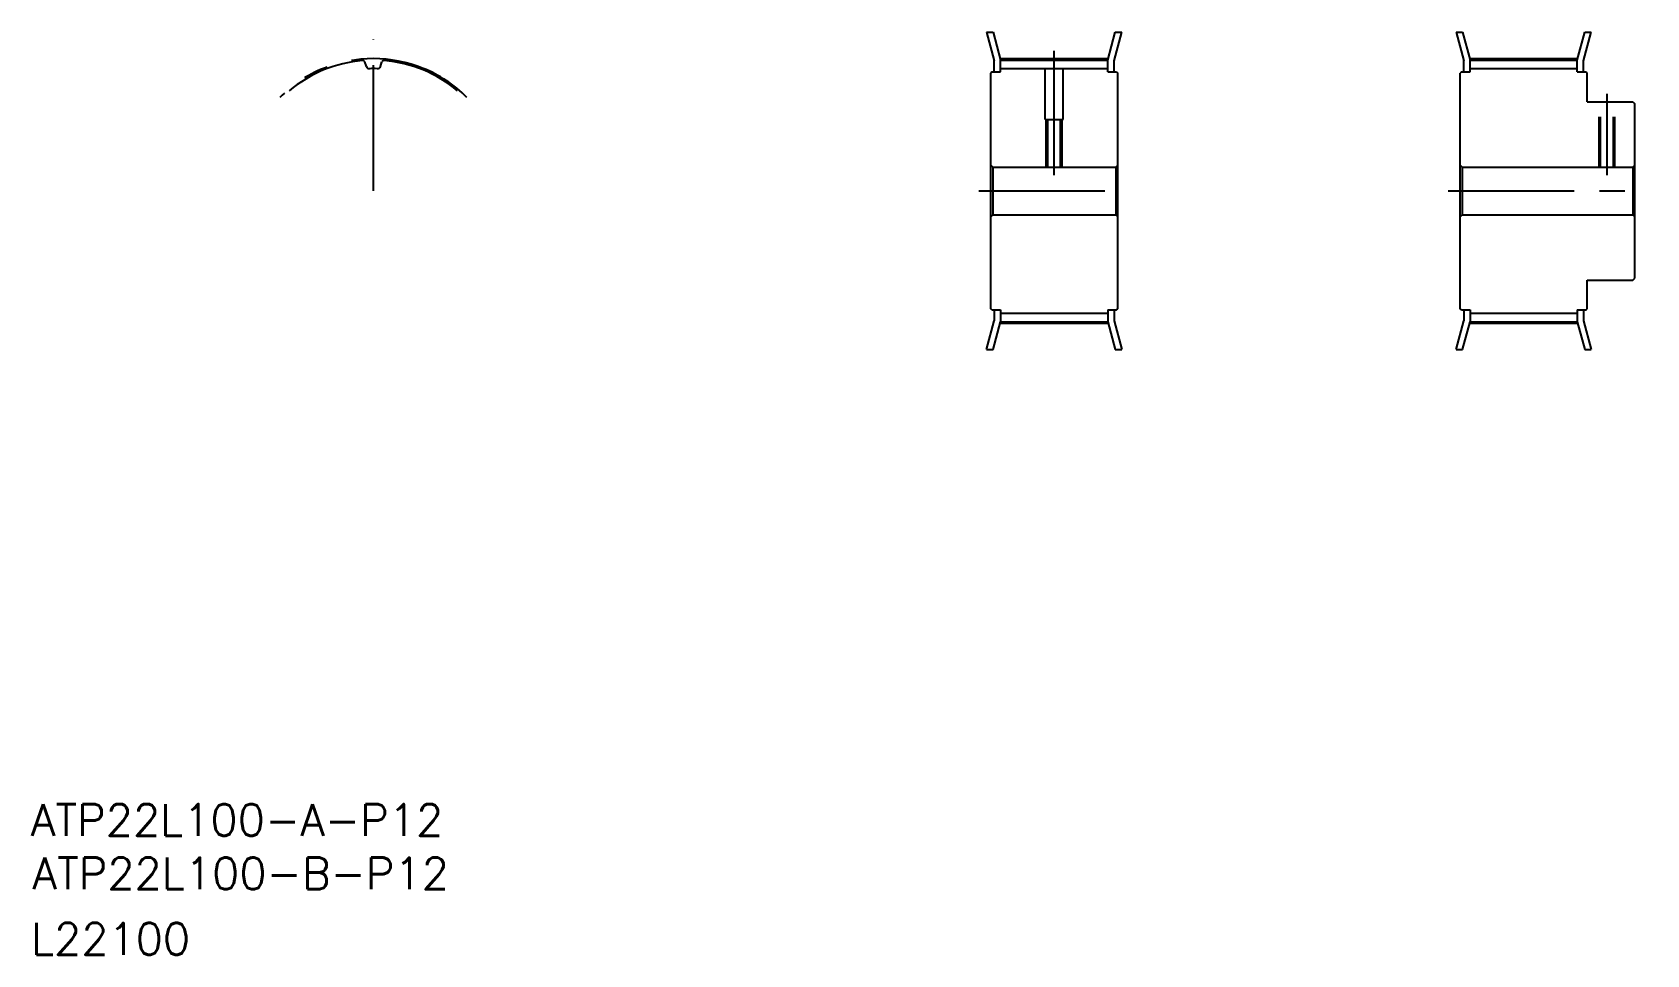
# Model space of a CAD drawing. Extents: x -64 to 343, y -90 to 143.
import ezdxf

# ---------------------------------------------------------------- set-up
doc = ezdxf.new("R2010")
doc.units = 0
doc.linetypes.add('CENTER', pattern=[50.8, 31.75, -6.35, 6.35, -6.35])
doc.linetypes.add('DASHED', pattern=[19.05, 12.7, -6.35])
doc.layers.get('0').update_dxf_attribs({"linetype": 'CONTINUOUS'})
doc.layers.add('CENTER', color=1, linetype='CENTER')
doc.styles.get("Standard").update_dxf_attribs({"font": 'txt', "bigfont": 'BIGFONT'})

msp = doc.modelspace()

# ---------------------------------------------------------------- linework, layer by layer
at = {"color": 7, "linetype": 'CONTINUOUS'}
for p, q in [((176.89, 142.8), (178.55, 142.8)), ((176.89, 142.8), (178.83, 135.56)), ((178.55, 142.8), (180.43, 135.77)), ((207.43, 135.77), (209.32, 142.8)), ((209.03, 135.56), (210.97, 142.8)), ((209.32, 142.8), (210.97, 142.8)), ((295.2, 142.8), (296.85, 142.8)), ((295.2, 142.8), (297.14, 135.56)), ((296.85, 142.8), (298.74, 135.77)), ((325.74, 135.77), (327.62, 142.8)), ((327.34, 135.56), (329.28, 142.8)), ((327.62, 142.8), (329.28, 142.8)), ((20.6, 134.2), (20.19, 135.32)), ((24.13, 134.2), (24.54, 135.32)), ((178.83, 132.8), (178.83, 135.56)), ((180.43, 135.77), (207.43, 135.77)), ((180.43, 132.8), (180.43, 135.77)), ((207.43, 132.8), (207.43, 135.77)), ((209.03, 132.8), (209.03, 135.56)), ((297.14, 132.8), (297.14, 135.56)), ((298.74, 135.77), (325.74, 135.77)), ((298.74, 132.8), (298.74, 135.77)), ((325.74, 132.8), (325.74, 135.77)), ((327.34, 132.8), (327.34, 135.56)), ((178.23, 132.8), (177.93, 132.5)), ((177.93, 73.1), (177.93, 132.5)), ((178.23, 132.8), (180.43, 132.8)), ((180.43, 133.64), (207.43, 133.64)), ((207.43, 132.8), (209.63, 132.8)), ((209.63, 132.8), (209.93, 132.5)), ((209.93, 73.1), (209.93, 132.5)), ((296.54, 132.8), (296.24, 132.5)), ((296.24, 73.1), (296.24, 132.5)), ((296.54, 132.8), (298.74, 132.8)), ((298.74, 133.64), (325.74, 133.64)), ((325.74, 132.8), (327.94, 132.8)), ((327.94, 132.8), (328.24, 132.5)), ((328.24, 125.3), (328.24, 132.5)), ((328.24, 125.3), (339.74, 125.3)), ((339.74, 125.3), (340.24, 124.8)), ((340.24, 80.8), (340.24, 124.8)), ((177.93, 109.3), (178.43, 108.8)), ((178.43, 108.8), (209.43, 108.8)), ((178.43, 108.8), (178.43, 96.8)), ((209.93, 109.3), (209.43, 108.8)), ((209.43, 108.8), (209.43, 96.8)), ((296.24, 109.3), (296.74, 108.8)), ((296.74, 108.8), (339.74, 108.8)), ((296.74, 108.8), (296.74, 96.8)), ((339.74, 108.8), (340.24, 109.3)), ((339.74, 108.8), (339.74, 96.8)), ((177.93, 96.3), (178.43, 96.8)), ((178.43, 96.8), (209.43, 96.8)), ((209.93, 96.3), (209.43, 96.8)), ((296.24, 96.3), (296.74, 96.8)), ((296.74, 96.8), (339.74, 96.8)), ((339.74, 96.8), (340.24, 96.3)), ((328.24, 73.1), (328.24, 80.3)), ((328.24, 80.3), (339.74, 80.3)), ((339.74, 80.3), (340.24, 80.8)), ((176.89, 62.8), (178.83, 70.04)), ((178.23, 72.8), (177.93, 73.1)), ((178.23, 72.8), (180.43, 72.8)), ((178.55, 62.8), (180.43, 69.83)), ((178.83, 72.8), (178.83, 70.04)), ((180.43, 72.8), (180.43, 69.83)), ((180.43, 71.96), (207.43, 71.96)), ((180.43, 69.83), (207.43, 69.83)), ((207.43, 72.8), (209.63, 72.8)), ((207.43, 72.8), (207.43, 69.83)), ((207.43, 69.83), (209.32, 62.8)), ((209.03, 72.8), (209.03, 70.04)), ((209.03, 70.04), (210.97, 62.8)), ((209.63, 72.8), (209.93, 73.1)), ((295.2, 62.8), (297.14, 70.04)), ((296.54, 72.8), (296.24, 73.1)), ((296.54, 72.8), (298.74, 72.8)), ((296.85, 62.8), (298.74, 69.83)), ((297.14, 72.8), (297.14, 70.04)), ((298.74, 72.8), (298.74, 69.83)), ((298.74, 71.96), (325.74, 71.96)), ((298.74, 69.83), (325.74, 69.83)), ((325.74, 72.8), (325.74, 69.83)), ((325.74, 72.8), (327.94, 72.8)), ((325.74, 69.83), (327.62, 62.8)), ((327.34, 72.8), (327.34, 70.04)), ((327.34, 70.04), (329.28, 62.8)), ((327.94, 72.8), (328.24, 73.1)), ((176.89, 62.8), (178.55, 62.8)), ((209.32, 62.8), (210.97, 62.8)), ((295.2, 62.8), (296.85, 62.8)), ((327.62, 62.8), (329.28, 62.8))]:
    msp.add_line(p, q, dxfattribs=at)
at = {"color": 3, "linetype": 'DASHED'}
for p, q in [((191.68, 120.8), (191.68, 133.64)), ((196.18, 120.8), (196.18, 133.64)), ((331.24, 108.8), (331.24, 125.3)), ((331.62, 108.8), (331.62, 125.3)), ((334.86, 108.8), (334.86, 125.3)), ((335.24, 108.8), (335.24, 125.3)), ((191.68, 120.8), (196.18, 120.8)), ((191.93, 108.8), (191.93, 120.8)), ((192.31, 108.8), (192.31, 120.8)), ((195.55, 108.8), (195.55, 120.8)), ((195.93, 108.8), (195.93, 120.8))]:
    msp.add_line(p, q, dxfattribs=at)
at = {"color": 7, "linetype": 'CONTINUOUS'}
for centre, radius, start, end in [((22.37, 102.8), 32.97, 94.722, 130), ((19.7, 135.13), 0.53, 20, 94.722), ((25.04, 135.13), 0.53, 85.278, 160), ((22.37, 102.8), 32.97, 50, 85.278), ((21.41, 134.49), 0.86, 200, 271.7295), ((22.37, 102.8), 30.84, 88.2705, 91.7295), ((23.32, 134.49), 0.86, 268.2705, 340)]:
    msp.add_arc(centre, radius, start, end, dxfattribs=at)
at = {"layer": 'CENTER', "color": 1, "linetype": 'CENTER'}
for p, q in [((22.37, 102.8), (22.37, 140.94)), ((180.33, 136.15), (207.53, 136.15)), ((193.93, 106.8), (193.93, 138.15)), ((298.63, 136.15), (325.84, 136.15)), ((333.24, 106.8), (333.24, 127.3)), ((174.93, 102.8), (212.93, 102.8)), ((293.24, 102.8), (343.24, 102.8)), ((180.33, 69.45), (207.53, 69.45)), ((298.63, 69.45), (325.84, 69.45))]:
    msp.add_line(p, q, dxfattribs=at)
msp.add_arc((22.37, 102.8), 33.35, 45, 135, dxfattribs=at)

# ---------------------------------------------------------------- texts
at = {"color": 7, "linetype": 'CONTINUOUS'}
for s, p in [('ATP22L100-A-P12', (-63.93, -59.79)), ('ATP22L100-B-P12', (-63.53, -73.28)), ('L22100', (-63.93, -89.79))]:
    msp.add_text(s, height=8, dxfattribs=at).set_placement(p)

doc.saveas('drawing.dxf')
